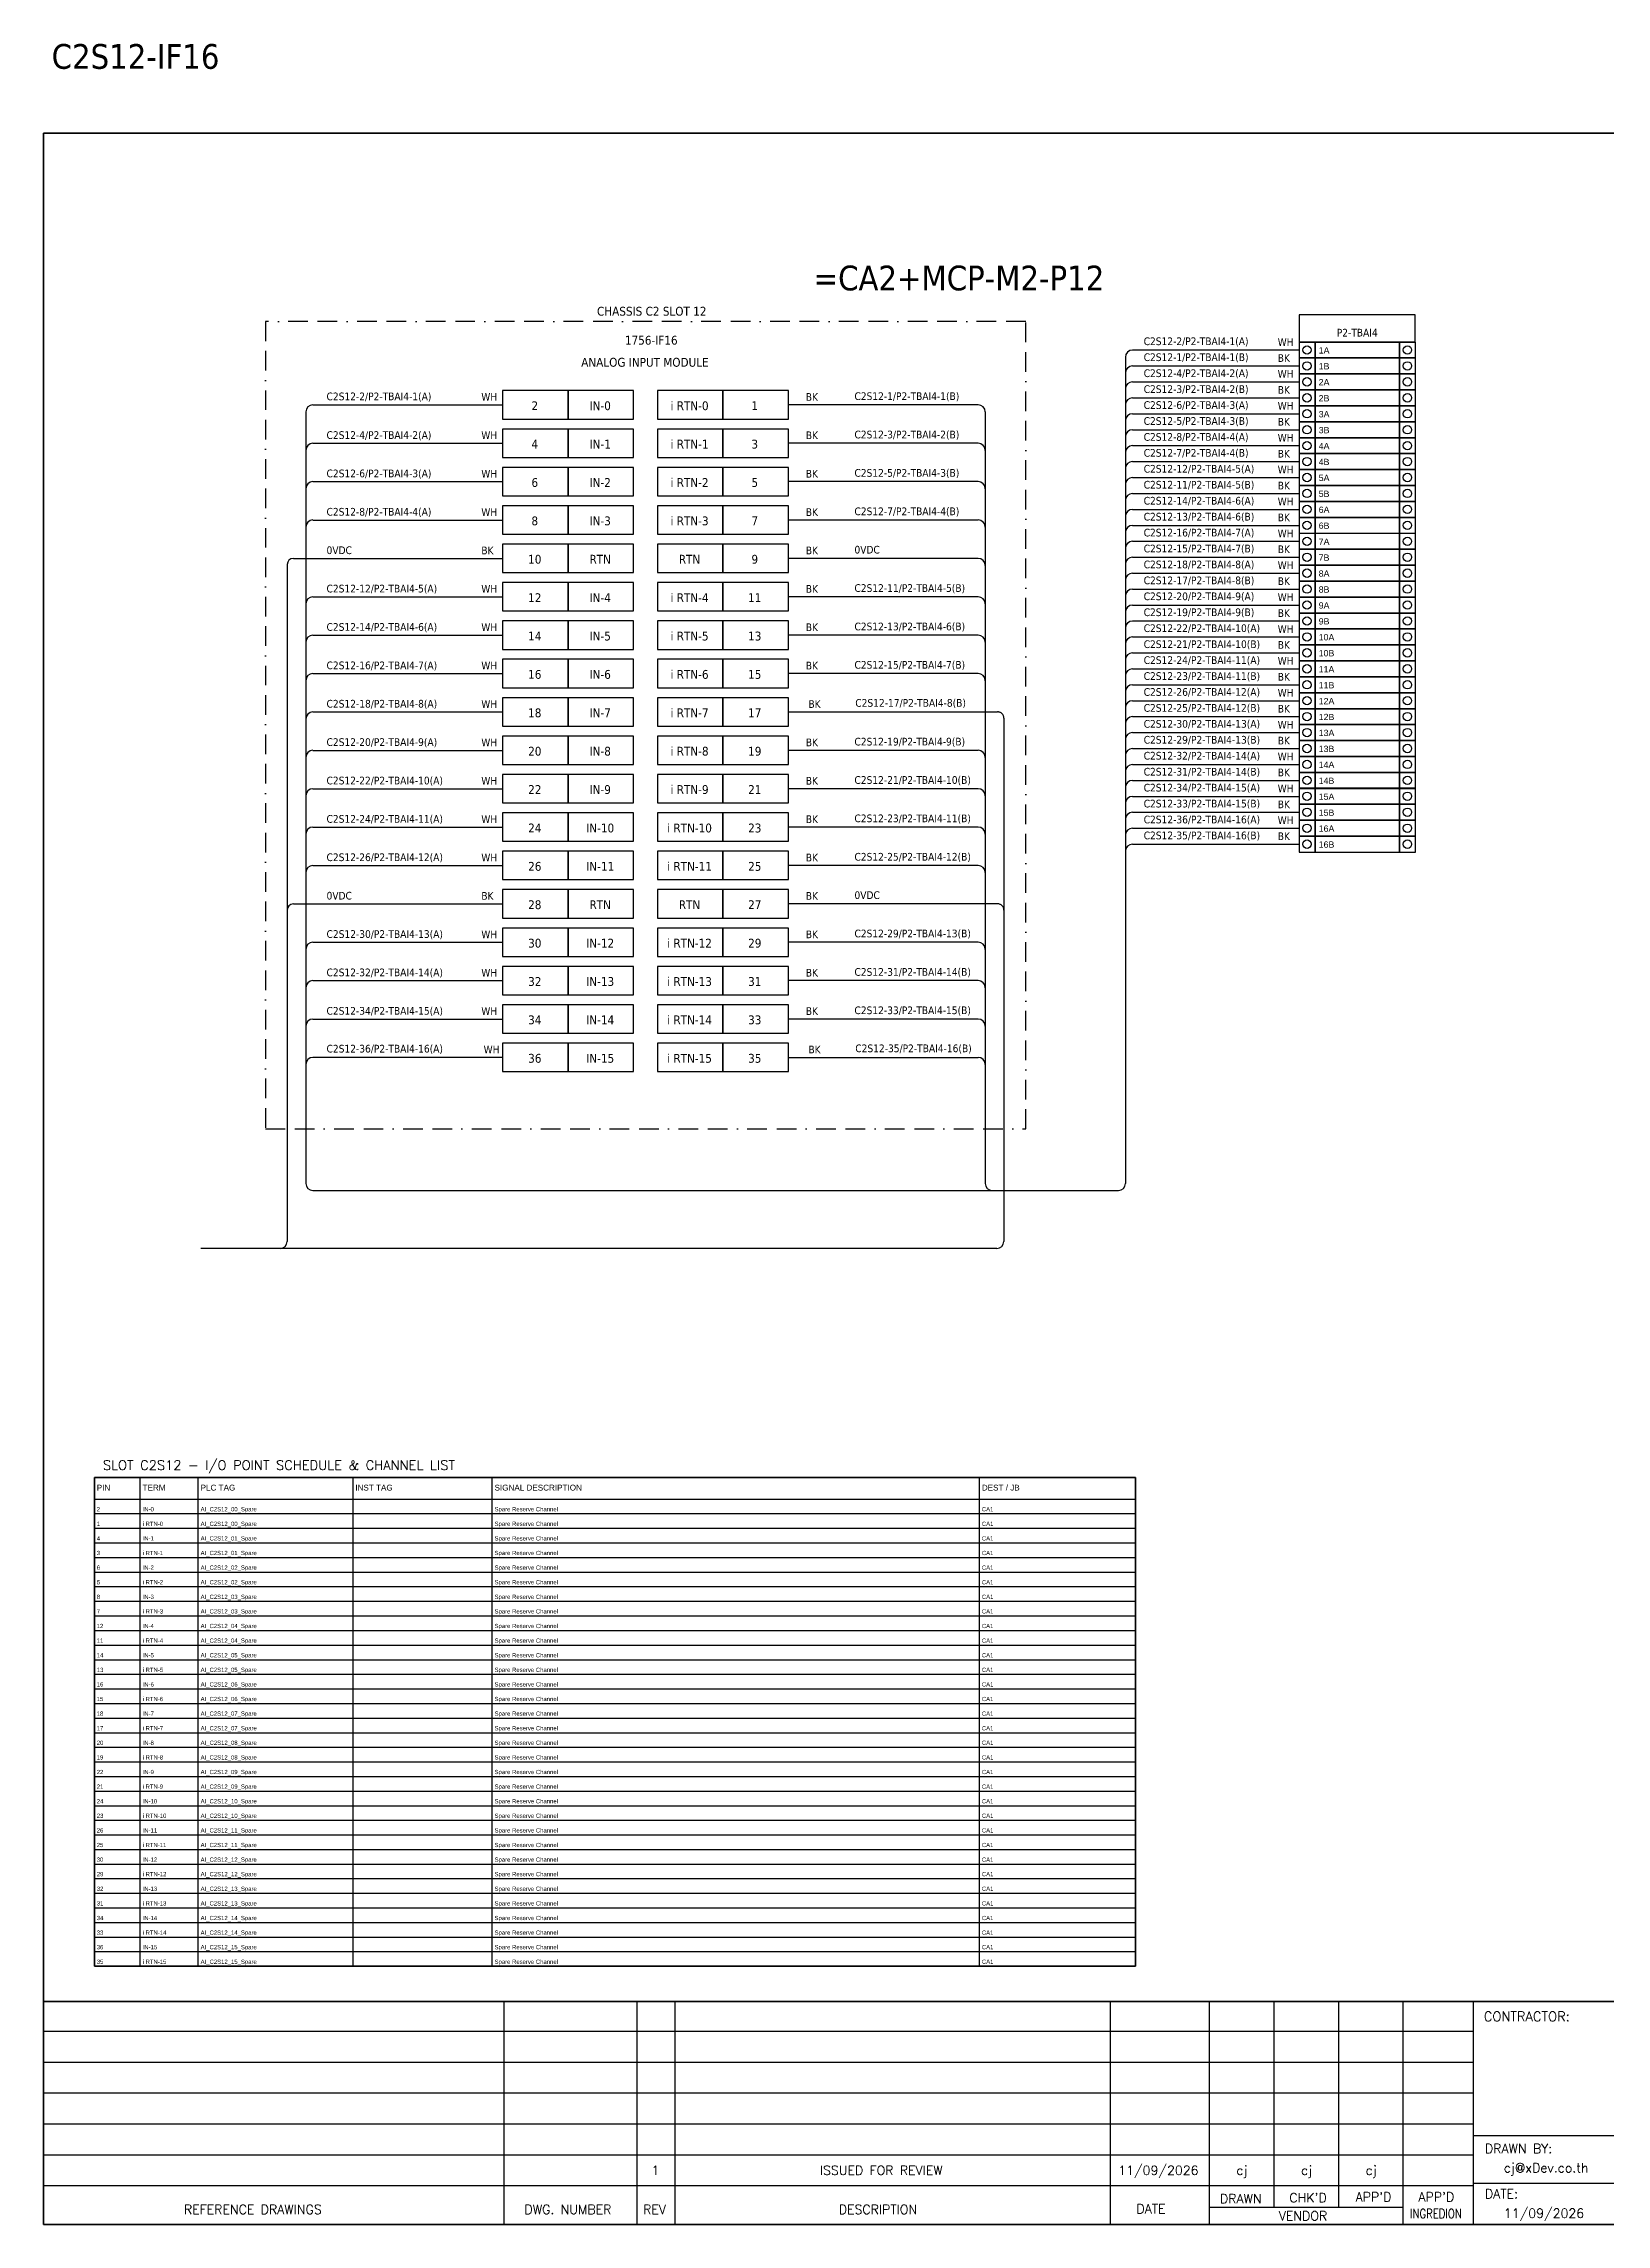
# Model space of a CAD drawing. Header units: millimetres. Extents: x 0 to 54213, y -3004 to 2820.
# Drawn here: x 50320 to 52340, y -3004 to -184 of the extents above; entities that cross this region are included whole.
import ezdxf
from ezdxf.enums import TextEntityAlignment as Align

# ---------------------------------------------------------------- set-up
doc = ezdxf.new("R2010")
doc.units = ezdxf.units.MM
doc.linetypes.add('BORDERX2', pattern=[88.9, 25.4, -12.7, 25.4, -12.7, 0, -12.7])
for name, color, linetype in [('GT_1', 9, 'Continuous'), ('HELPPOINT', 7, 'Continuous'), ('MEMBER', 7, 'Continuous'), ('x01001-FrameArea', 2, 'BORDERX2')]:
    doc.layers.add(name, color=color, linetype=linetype)
doc.layers.add('IE-EQUIP', color=253, linetype='Continuous', lineweight=25)
doc.layers.add('IE-WIRE', color=7, linetype='Continuous', lineweight=25)
doc.styles.add('ROMANS', font='romans.shx', dxfattribs={"width": 0.85, "height": 25})
doc.styles.get("Standard").update_dxf_attribs({"font": 'arial.ttf'})
doc.styles.add('Tahoma', font='')
doc.styles.get('Tahoma').set_extended_font_data('Tahoma')

# ---------------------------------------------------------------- blocks, each defined once
blk = doc.blocks.new('xTermSingleLayer11')
at = {"color": 7, "ltscale": 25.4}
for points in [[(0, -537), (537, -537), (537, 0), (0, 0)], [(537, -537), (3378, -537), (3378, 0), (537, 0)], [(3378, -537), (3915, -537), (3915, 0), (3378, 0)]]:
    blk.add_lwpolyline(points, close=True, dxfattribs=at)
for centre in [(268, -268), (3647, -268)]:
    blk.add_circle(centre, 141, dxfattribs=at)
blk.add_attdef('TERMINAL_B', (661, -387), '', height=212)

msp = doc.modelspace()

# ---------------------------------------------------------------- linework, layer by layer
at = {"ltscale": 25.4}
for p, q in [((51727.3, -601.1), (51942.7, -601.1)), ((51727.3, -642.4), (51942.7, -642.4)), ((51527.8, -651.5), (51282.5, -651.5)), ((51527.8, -701.1), (51282.5, -701.1)), ((51727.3, -683.6), (51942.7, -683.6)), ((51727.3, -724.8), (51942.7, -724.8)), ((51527.8, -750.7), (51282.5, -750.7)), ((51727.3, -766), (51942.7, -766)), ((51527.8, -800.4), (51282.5, -800.4)), ((51727.3, -807.3), (51942.7, -807.3)), ((50642.5, -850), (50913, -850)), ((51527.8, -850), (51282.5, -850)), ((51727.3, -848.5), (51942.7, -848.5)), ((51527.8, -899.6), (51282.5, -899.6)), ((51727.3, -889.7), (51942.7, -889.7)), ((51527.8, -949.3), (51282.5, -949.3)), ((51727.3, -930.9), (51942.7, -930.9)), ((51727.3, -972.1), (51942.7, -972.1)), ((51527.8, -998.9), (51282.5, -998.9)), ((51727.3, -1013.4), (51942.7, -1013.4)), ((51282.5, -1048.5), (51553, -1048.5)), ((51727.3, -1054.6), (51942.7, -1054.6)), ((51527.8, -1098.2), (51282.5, -1098.2)), ((51727.3, -1095.8), (51942.7, -1095.8)), ((51527.8, -1147.8), (51282.5, -1147.8)), ((51727.3, -1137), (51942.7, -1137)), ((51727.3, -1178.3), (51942.7, -1178.3)), ((51527.8, -1197.4), (51282.5, -1197.4)), ((51727.3, -1219.5), (51942.7, -1219.5)), ((51527.8, -1247.1), (51282.5, -1247.1)), ((50642.5, -1296.7), (50913, -1296.7)), ((51553, -1296.7), (51282.5, -1296.7)), ((51527.8, -1346.3), (51282.5, -1346.3)), ((51527.8, -1396), (51282.5, -1396)), ((51527.8, -1445.6), (51282.5, -1445.6)), ((51282.5, -1495.2), (51527.8, -1495.2))]:
    msp.add_line(p, q, dxfattribs=at)
at = {"color": 7}
for p, q in [((50444.6, -2670.4), (50444.6, -2038.3)), ((50519.6, -2670.4), (50519.6, -2038.3)), ((50719.6, -2670.4), (50719.6, -2038.3)), ((50899.6, -2670.4), (50899.6, -2038.3)), ((51529.6, -2670.4), (51529.6, -2038.3)), ((50385.3, -2066.3), (51731.1, -2066.3))]:
    msp.add_line(p, q, dxfattribs=at)
at = {"color": 8}
for p, q in [((50385.3, -2085.2), (51731.1, -2085.2)), ((50385.3, -2104.1), (51731.1, -2104.1)), ((50385.3, -2122.9), (51731.1, -2122.9)), ((50385.3, -2141.8), (51731.1, -2141.8)), ((50385.3, -2160.7), (51731.1, -2160.7)), ((50385.3, -2179.6), (51731.1, -2179.6)), ((50385.3, -2198.5), (51731.1, -2198.5)), ((50385.3, -2217.3), (51731.1, -2217.3)), ((50385.3, -2236.2), (51731.1, -2236.2)), ((50385.3, -2255.1), (51731.1, -2255.1)), ((50385.3, -2274), (51731.1, -2274)), ((50385.3, -2292.9), (51731.1, -2292.9)), ((50385.3, -2311.7), (51731.1, -2311.7)), ((50385.3, -2330.6), (51731.1, -2330.6)), ((50385.3, -2349.5), (51731.1, -2349.5)), ((50385.3, -2368.4), (51731.1, -2368.4)), ((50385.3, -2387.2), (51731.1, -2387.2)), ((50385.3, -2406.1), (51731.1, -2406.1)), ((50385.3, -2425), (51731.1, -2425)), ((50385.3, -2443.9), (51731.1, -2443.9)), ((50385.3, -2462.8), (51731.1, -2462.8)), ((50385.3, -2481.6), (51731.1, -2481.6)), ((50385.3, -2500.5), (51731.1, -2500.5)), ((50385.3, -2519.4), (51731.1, -2519.4)), ((50385.3, -2538.3), (51731.1, -2538.3)), ((50385.3, -2557.1), (51731.1, -2557.1)), ((50385.3, -2576), (51731.1, -2576)), ((50385.3, -2594.9), (51731.1, -2594.9)), ((50385.3, -2613.8), (51731.1, -2613.8)), ((50385.3, -2632.7), (51731.1, -2632.7)), ((50385.3, -2651.5), (51731.1, -2651.5))]:
    msp.add_line(p, q, dxfattribs=at)
at = {"color": 4, "ltscale": 25.4}
msp.add_lwpolyline([(51942.7, -570.2), (52093, -570.2), (52093, -535), (51942.7, -535)], close=True, dxfattribs=at)
msp.add_lwpolyline([(50385.3, -2038.3), (51731.1, -2038.3), (51731.1, -2670.4), (50385.3, -2670.4)], close=True)
at = {"color": 7}
msp.add_lwpolyline([(50385.3, -2670.4), (51731.1, -2670.4), (51731.1, -2038.3), (50385.3, -2038.3), (50385.3, -2670.4)], dxfattribs=at)
at = {"ltscale": 25.4}
for centre, radius, start, end in [((51727.3, -610.3), 9.14, 90, 180), ((51727.3, -651.5), 9.14, 90, 180), ((51527.8, -660.6), 9.17, 0, 90), ((51527.8, -710.3), 9.17, 0, 90), ((51727.3, -692.7), 9.14, 90, 180), ((51727.3, -733.9), 9.14, 90, 180), ((51527.8, -759.9), 9.17, 0, 90), ((51727.3, -775.2), 9.14, 90, 180), ((51527.8, -809.5), 9.17, 0, 90), ((51727.3, -816.4), 9.14, 90, 180), ((51527.8, -859.2), 9.17, 0, 90), ((51727.3, -857.6), 9.14, 90, 180), ((51527.8, -908.8), 9.17, 0, 90), ((51727.3, -898.8), 9.14, 90, 180), ((51527.8, -958.4), 9.17, 0, 90), ((51727.3, -940.1), 9.14, 90, 180), ((51727.3, -981.3), 9.14, 90, 180), ((51527.8, -1008.1), 9.17, 0, 90), ((51727.3, -1022.5), 9.14, 90, 180), ((51727.3, -1063.7), 9.14, 90, 180), ((51527.8, -1107.3), 9.17, 0, 90), ((51727.3, -1105), 9.14, 90, 180), ((51527.8, -1157), 9.17, 0, 90), ((51727.3, -1146.2), 9.14, 90, 180), ((51727.3, -1187.4), 9.14, 90, 180), ((51527.8, -1206.6), 9.17, 0, 90), ((51727.3, -1228.6), 9.14, 90, 180), ((51527.8, -1256.2), 9.17, 0, 90), ((51527.8, -1355.5), 9.17, 0, 90), ((51527.8, -1405.1), 9.17, 0, 90), ((51527.8, -1454.8), 9.17, 0, 90), ((51527.8, -1504.4), 9.17, 0, 90)]:
    msp.add_arc(centre, radius, start, end, dxfattribs=at)
at = {"layer": 'GT_1', "color": 4}
for p, q in [((50915, -3004.2), (50915, -2716.1)), ((51086.9, -3004.2), (51086.9, -2716.1)), ((51136.1, -3004.2), (51136.1, -2716.1)), ((51698.7, -3004.2), (51698.7, -2716.1)), ((51827, -3004.2), (51827, -2716.1)), ((51910.6, -2982.4), (51910.6, -2716.1)), ((51994.1, -2982.4), (51994.1, -2716)), ((52077.4, -3004.2), (52077.4, -2716.1)), ((52168.4, -3004.2), (52168.4, -2716.1)), ((52168.4, -2754.9), (50319.6, -2754.9)), ((52168.4, -2794.7), (50319.6, -2794.7)), ((52168.4, -2834.6), (50319.6, -2834.6)), ((52168.4, -2874.6), (50319.6, -2874.6)), ((52955.4, -2889.9), (52168.4, -2889.9)), ((52168.4, -2914.5), (50319.6, -2914.5)), ((52168.3, -2954.4), (50319.6, -2954.4)), ((52955.4, -2951.3), (52168.4, -2951.3)), ((52077.4, -2982.4), (51827, -2982.4))]:
    msp.add_line(p, q, dxfattribs=at)
at = {"layer": 'HELPPOINT', "color": 4, "lineweight": 35}
for p, q in [((50319.6, -3004.2), (50319.6, -300)), ((50319.6, -300), (54212.9, -300)), ((50319.6, -3004.2), (50319.6, -300)), ((50319.6, -300), (54212.9, -300)), ((54212.9, -3004.2), (50319.6, -3004.2)), ((54212.9, -3004.2), (50319.6, -3004.2))]:
    msp.add_line(p, q, dxfattribs=at)
at = {"layer": 'IE-EQUIP', "linetype": 'Continuous', "ltscale": 25.4}
for points in [[(50913, -669.8), (50997.7, -669.8), (50997.7, -633.1), (50913, -633.1)], [(50997.7, -669.8), (51082.3, -669.8), (51082.3, -633.1), (50997.7, -633.1)], [(51113.2, -669.8), (51197.8, -669.8), (51197.8, -633.1), (51113.2, -633.1)], [(51197.8, -669.8), (51282.5, -669.8), (51282.5, -633.1), (51197.8, -633.1)], [(50913, -719.4), (50997.7, -719.4), (50997.7, -682.7), (50913, -682.7)], [(50997.7, -719.4), (51082.3, -719.4), (51082.3, -682.7), (50997.7, -682.7)], [(51113.2, -719.4), (51197.8, -719.4), (51197.8, -682.7), (51113.2, -682.7)], [(51197.8, -719.4), (51282.5, -719.4), (51282.5, -682.7), (51197.8, -682.7)], [(50913, -769.1), (50997.7, -769.1), (50997.7, -732.4), (50913, -732.4)], [(50997.7, -769.1), (51082.3, -769.1), (51082.3, -732.4), (50997.7, -732.4)], [(51113.2, -769.1), (51197.8, -769.1), (51197.8, -732.4), (51113.2, -732.4)], [(51197.8, -769.1), (51282.5, -769.1), (51282.5, -732.4), (51197.8, -732.4)], [(50913, -818.7), (50997.7, -818.7), (50997.7, -782), (50913, -782)], [(50997.7, -818.7), (51082.3, -818.7), (51082.3, -782), (50997.7, -782)], [(51113.2, -818.7), (51197.8, -818.7), (51197.8, -782), (51113.2, -782)], [(51197.8, -818.7), (51282.5, -818.7), (51282.5, -782), (51197.8, -782)], [(50913, -868.3), (50997.7, -868.3), (50997.7, -831.6), (50913, -831.6)], [(50997.7, -868.3), (51082.3, -868.3), (51082.3, -831.6), (50997.7, -831.6)], [(51113.2, -868.3), (51197.8, -868.3), (51197.8, -831.6), (51113.2, -831.6)], [(51197.8, -868.3), (51282.5, -868.3), (51282.5, -831.6), (51197.8, -831.6)], [(50913, -918), (50997.7, -918), (50997.7, -881.3), (50913, -881.3)], [(50997.7, -918), (51082.3, -918), (51082.3, -881.3), (50997.7, -881.3)], [(51113.2, -918), (51197.8, -918), (51197.8, -881.3), (51113.2, -881.3)], [(51197.8, -918), (51282.5, -918), (51282.5, -881.3), (51197.8, -881.3)], [(50913, -967.6), (50997.7, -967.6), (50997.7, -930.9), (50913, -930.9)], [(50997.7, -967.6), (51082.3, -967.6), (51082.3, -930.9), (50997.7, -930.9)], [(51113.2, -967.6), (51197.8, -967.6), (51197.8, -930.9), (51113.2, -930.9)], [(51197.8, -967.6), (51282.5, -967.6), (51282.5, -930.9), (51197.8, -930.9)], [(50913, -1017.2), (50997.7, -1017.2), (50997.7, -980.5), (50913, -980.5)], [(50997.7, -1017.2), (51082.3, -1017.2), (51082.3, -980.5), (50997.7, -980.5)], [(51113.2, -1017.2), (51197.8, -1017.2), (51197.8, -980.5), (51113.2, -980.5)], [(51197.8, -1017.2), (51282.5, -1017.2), (51282.5, -980.5), (51197.8, -980.5)], [(50913, -1066.9), (50997.7, -1066.9), (50997.7, -1030.2), (50913, -1030.2)], [(50997.7, -1066.9), (51082.3, -1066.9), (51082.3, -1030.2), (50997.7, -1030.2)], [(51113.2, -1066.9), (51197.8, -1066.9), (51197.8, -1030.2), (51113.2, -1030.2)], [(51197.8, -1066.9), (51282.5, -1066.9), (51282.5, -1030.2), (51197.8, -1030.2)], [(50913, -1116.5), (50997.7, -1116.5), (50997.7, -1079.8), (50913, -1079.8)], [(50997.7, -1116.5), (51082.3, -1116.5), (51082.3, -1079.8), (50997.7, -1079.8)], [(51113.2, -1116.5), (51197.8, -1116.5), (51197.8, -1079.8), (51113.2, -1079.8)], [(51197.8, -1116.5), (51282.5, -1116.5), (51282.5, -1079.8), (51197.8, -1079.8)], [(50913, -1166.1), (50997.7, -1166.1), (50997.7, -1129.4), (50913, -1129.4)], [(50997.7, -1166.1), (51082.3, -1166.1), (51082.3, -1129.4), (50997.7, -1129.4)], [(51113.2, -1166.1), (51197.8, -1166.1), (51197.8, -1129.4), (51113.2, -1129.4)], [(51197.8, -1166.1), (51282.5, -1166.1), (51282.5, -1129.4), (51197.8, -1129.4)], [(50913, -1215.8), (50997.7, -1215.8), (50997.7, -1179.1), (50913, -1179.1)], [(50997.7, -1215.8), (51082.3, -1215.8), (51082.3, -1179.1), (50997.7, -1179.1)], [(51113.2, -1215.8), (51197.8, -1215.8), (51197.8, -1179.1), (51113.2, -1179.1)], [(51197.8, -1215.8), (51282.5, -1215.8), (51282.5, -1179.1), (51197.8, -1179.1)], [(50913, -1265.4), (50997.7, -1265.4), (50997.7, -1228.7), (50913, -1228.7)], [(50997.7, -1265.4), (51082.3, -1265.4), (51082.3, -1228.7), (50997.7, -1228.7)], [(51113.2, -1265.4), (51197.8, -1265.4), (51197.8, -1228.7), (51113.2, -1228.7)], [(51197.8, -1265.4), (51282.5, -1265.4), (51282.5, -1228.7), (51197.8, -1228.7)], [(50913, -1315), (50997.7, -1315), (50997.7, -1278.3), (50913, -1278.3)], [(50997.7, -1315), (51082.3, -1315), (51082.3, -1278.3), (50997.7, -1278.3)], [(51113.2, -1315), (51197.8, -1315), (51197.8, -1278.3), (51113.2, -1278.3)], [(51197.8, -1315), (51282.5, -1315), (51282.5, -1278.3), (51197.8, -1278.3)], [(50913, -1364.7), (50997.7, -1364.7), (50997.7, -1328), (50913, -1328)], [(50997.7, -1364.7), (51082.3, -1364.7), (51082.3, -1328), (50997.7, -1328)], [(51113.2, -1364.7), (51197.8, -1364.7), (51197.8, -1328), (51113.2, -1328)], [(51197.8, -1364.7), (51282.5, -1364.7), (51282.5, -1328), (51197.8, -1328)], [(50913, -1414.3), (50997.7, -1414.3), (50997.7, -1377.6), (50913, -1377.6)], [(50997.7, -1414.3), (51082.3, -1414.3), (51082.3, -1377.6), (50997.7, -1377.6)], [(51113.2, -1414.3), (51197.8, -1414.3), (51197.8, -1377.6), (51113.2, -1377.6)], [(51197.8, -1414.3), (51282.5, -1414.3), (51282.5, -1377.6), (51197.8, -1377.6)], [(50913, -1463.9), (50997.7, -1463.9), (50997.7, -1427.2), (50913, -1427.2)], [(50997.7, -1463.9), (51082.3, -1463.9), (51082.3, -1427.2), (50997.7, -1427.2)], [(51113.2, -1463.9), (51197.8, -1463.9), (51197.8, -1427.2), (51113.2, -1427.2)], [(51197.8, -1463.9), (51282.5, -1463.9), (51282.5, -1427.2), (51197.8, -1427.2)], [(50913, -1513.6), (50997.7, -1513.6), (50997.7, -1476.9), (50913, -1476.9)], [(50997.7, -1513.6), (51082.3, -1513.6), (51082.3, -1476.9), (50997.7, -1476.9)], [(51113.2, -1513.6), (51197.8, -1513.6), (51197.8, -1476.9), (51113.2, -1476.9)], [(51197.8, -1513.6), (51282.5, -1513.6), (51282.5, -1476.9), (51197.8, -1476.9)]]:
    msp.add_lwpolyline(points, close=True, dxfattribs=at)
at = {"layer": 'IE-WIRE', "color": 4, "ltscale": 25.4}
for p, q in [((51718.2, -589.7), (51718.2, -1658.1)), ((51727.3, -580.5), (51942.7, -580.5)), ((51727.3, -621.7), (51942.7, -621.7)), ((50658.6, -660.6), (50658.6, -1658.1)), ((50667.8, -651.5), (50913, -651.5)), ((51536.9, -660.6), (51536.9, -1658.1)), ((51727.3, -663), (51942.7, -663)), ((50667.8, -701.1), (50913, -701.1)), ((51727.3, -704.2), (51942.7, -704.2)), ((50667.8, -750.7), (50913, -750.7)), ((51727.3, -745.4), (51942.7, -745.4)), ((51727.3, -786.6), (51942.7, -786.6)), ((50667.8, -800.4), (50913, -800.4)), ((51727.3, -827.9), (51942.7, -827.9)), ((51727.3, -869.1), (51942.7, -869.1)), ((50667.8, -899.6), (50913, -899.6)), ((51727.3, -910.3), (51942.7, -910.3)), ((50667.8, -949.3), (50913, -949.3)), ((51727.3, -951.5), (51942.7, -951.5)), ((50667.8, -998.9), (50913, -998.9)), ((51727.3, -992.8), (51942.7, -992.8)), ((51727.3, -1034), (51942.7, -1034)), ((50667.8, -1048.5), (50913, -1048.5)), ((50667.8, -1098.2), (50913, -1098.2)), ((51727.3, -1075.2), (51942.7, -1075.2)), ((51727.3, -1116.4), (51942.7, -1116.4)), ((50667.8, -1147.8), (50913, -1147.8)), ((51727.3, -1157.7), (51942.7, -1157.7)), ((50667.8, -1197.4), (50913, -1197.4)), ((51727.3, -1198.9), (51942.7, -1198.9)), ((50667.8, -1247.1), (50913, -1247.1)), ((50667.8, -1346.3), (50913, -1346.3)), ((50667.8, -1396), (50913, -1396)), ((50667.8, -1445.6), (50913, -1445.6)), ((50913, -1495.2), (50667.8, -1495.2))]:
    msp.add_line(p, q, dxfattribs=at)
at = {"layer": 'IE-WIRE', "color": 7, "ltscale": 25.4}
for p, q in [((50634.5, -858), (50634.5, -1733.3)), ((51561, -1056.5), (51561, -1733.3)), ((51552.1, -1742.2), (50523, -1742.2))]:
    msp.add_line(p, q, dxfattribs=at)
at = {"layer": 'IE-WIRE', "color": 4}
msp.add_line((50667.7, -1667.2), (51709.1, -1667.2), dxfattribs=at)
at = {"layer": 'IE-WIRE', "color": 4, "ltscale": 25.4}
for centre, radius in [((51727.3, -589.7), 9.14), ((51727.3, -630.9), 9.14), ((50667.8, -660.6), 9.17), ((51727.3, -672.1), 9.14), ((50667.8, -710.3), 9.17), ((51727.3, -713.3), 9.14), ((50667.8, -759.9), 9.17), ((51727.3, -754.6), 9.14), ((51727.3, -795.8), 9.14), ((50667.8, -809.5), 9.17), ((51727.3, -837), 9.14), ((51727.3, -878.2), 9.14), ((50667.8, -908.8), 9.17), ((51727.3, -919.5), 9.14), ((50667.8, -958.4), 9.17), ((51727.3, -960.7), 9.14), ((50667.8, -1008.1), 9.17), ((51727.3, -1001.9), 9.14), ((51727.3, -1043.1), 9.14), ((50667.8, -1057.7), 9.17), ((50667.8, -1107.3), 9.17), ((51727.3, -1084.3), 9.14), ((51727.3, -1125.6), 9.14), ((50667.8, -1157), 9.17), ((51727.3, -1166.8), 9.14), ((50667.8, -1206.6), 9.17), ((51727.3, -1208), 9.14), ((50667.8, -1256.2), 9.17), ((50667.8, -1355.5), 9.17), ((50667.8, -1405.1), 9.17), ((50667.8, -1454.8), 9.17), ((50667.8, -1504.4), 9.17)]:
    msp.add_arc(centre, radius, 90, 180, dxfattribs=at)
at = {"layer": 'IE-WIRE', "ltscale": 25.4}
for centre in [(50642.5, -858), (50642.5, -1304.7)]:
    msp.add_arc(centre, 8, 90, 180, dxfattribs=at)
at = {"layer": 'IE-WIRE', "color": 4}
for centre, start, end in [((50667.7, -1658.1), 180, 270), ((51546.1, -1658.1), 180, 270), ((51709.1, -1658.1), 270, 0)]:
    msp.add_arc(centre, 9.14, start, end, dxfattribs=at)
at = {"layer": 'IE-WIRE', "color": 7, "ltscale": 25.4}
for centre in [(50625.5, -1733.3), (51552.1, -1733.3), (51552.1, -1733.3)]:
    msp.add_arc(centre, 8.96, 270, 0, dxfattribs=at)
at = {"layer": 'MEMBER', "color": 4, "lineweight": 35}
msp.add_line((50319.6, -2716.1), (54212.9, -2716.1), dxfattribs=at)
msp.add_line((50319.6, -2716.1), (54212.9, -2716.1), dxfattribs=at)
at = {"layer": 'x01001-FrameArea'}
msp.add_lwpolyline([(50606.3, -1587.6), (51589.3, -1587.6), (51589.3, -543.7), (50606.3, -543.7)], close=True, dxfattribs=at)
at = {"layer": 'x01001-FrameArea', "ltscale": 25.4}
for centre in [(51553, -1056.5), (51553, -1304.7)]:
    msp.add_arc(centre, 8, 0, 90, dxfattribs=at)

# ---------------------------------------------------------------- block references
at = {"xscale": 0.0384, "yscale": 0.0384, "zscale": 0.0384}
for p, values in [((51942.7, -570.2), {'TERMINAL_B': '1A'}), ((51942.7, -590.8), {'TERMINAL_B': '1B'}), ((51942.7, -611.4), {'TERMINAL_B': '2A'}), ((51942.7, -632.1), {'TERMINAL_B': '2B'}), ((51942.7, -652.7), {'TERMINAL_B': '3A'}), ((51942.7, -673.3), {'TERMINAL_B': '3B'}), ((51942.7, -693.9), {'TERMINAL_B': '4A'}), ((51942.7, -714.5), {'TERMINAL_B': '4B'}), ((51942.7, -735.1), {'TERMINAL_B': '5A'}), ((51942.7, -755.7), {'TERMINAL_B': '5B'}), ((51942.7, -776.3), {'TERMINAL_B': '6A'}), ((51942.7, -796.9), {'TERMINAL_B': '6B'}), ((51942.7, -817.6), {'TERMINAL_B': '7A'}), ((51942.7, -838.2), {'TERMINAL_B': '7B'}), ((51942.7, -858.8), {'TERMINAL_B': '8A'}), ((51942.7, -879.4), {'TERMINAL_B': '8B'}), ((51942.7, -900), {'TERMINAL_B': '9A'}), ((51942.7, -920.6), {'TERMINAL_B': '9B'}), ((51942.7, -941.2), {'TERMINAL_B': '10A'}), ((51942.7, -961.8), {'TERMINAL_B': '10B'}), ((51942.7, -982.5), {'TERMINAL_B': '11A'}), ((51942.7, -1003.1), {'TERMINAL_B': '11B'}), ((51942.7, -1023.7), {'TERMINAL_B': '12A'}), ((51942.7, -1044.3), {'TERMINAL_B': '12B'}), ((51942.7, -1064.9), {'TERMINAL_B': '13A'}), ((51942.7, -1085.5), {'TERMINAL_B': '13B'}), ((51942.7, -1106.1), {'TERMINAL_B': '14A'}), ((51942.7, -1126.7), {'TERMINAL_B': '14B'}), ((51942.7, -1147.3), {'TERMINAL_B': '15A'}), ((51942.7, -1168), {'TERMINAL_B': '15B'}), ((51942.7, -1188.6), {'TERMINAL_B': '16A'}), ((51942.7, -1209.2), {'TERMINAL_B': '16B'})]:
    msp.add_blockref('xTermSingleLayer11', p, dxfattribs=at).add_auto_attribs(values)

# ---------------------------------------------------------------- texts
at = {"color": 2, "style": 'Tahoma'}
msp.add_text('C2S12-IF16', height=32, dxfattribs=at).set_placement((50330, -216.9))
for s, height, p in [('=CA2+MCP-M2-P12', 32, (51503, -487.4)), ('CHASSIS C2 SLOT 12', 11.441, (51105.8, -530.4)), ('1756-IF16', 11.44, (51105.2, -567.9)), ('ANALOG INPUT MODULE', 11.441, (51097, -596.4)), ('2', 11.4, (50954.6, -652.6)), ('IN-0', 11.44, (51039.2, -652.6)), ('i RTN-0', 11.44, (51154.7, -652.6)), ('1', 11.4, (51239, -652.6)), ('4', 11.4, (50954.6, -702.2)), ('IN-1', 11.44, (51039.2, -702.2)), ('i RTN-1', 11.44, (51154.7, -702.2)), ('3', 11.4, (51239, -702.2)), ('6', 11.4, (50954.6, -751.9)), ('IN-2', 11.44, (51039.2, -751.9)), ('i RTN-2', 11.44, (51154.7, -751.9)), ('5', 11.4, (51239, -751.9)), ('8', 11.4, (50954.6, -801.5)), ('IN-3', 11.44, (51039.2, -801.5)), ('i RTN-3', 11.44, (51154.7, -801.5)), ('7', 11.4, (51239, -801.5)), ('10', 11.44, (50954.6, -851.1)), ('RTN', 11.44, (51039.2, -851.1)), ('RTN', 11.44, (51154.7, -851.1)), ('9', 11.4, (51239, -851.1)), ('12', 11.44, (50954.6, -900.8)), ('IN-4', 11.44, (51039.2, -900.8)), ('i RTN-4', 11.44, (51154.7, -900.8)), ('11', 11.44, (51239, -900.8)), ('14', 11.44, (50954.6, -950.4)), ('IN-5', 11.44, (51039.2, -950.4)), ('i RTN-5', 11.44, (51154.7, -950.4)), ('13', 11.44, (51239, -950.4)), ('16', 11.44, (50954.6, -1000)), ('IN-6', 11.44, (51039.2, -1000)), ('i RTN-6', 11.44, (51154.7, -1000)), ('15', 11.44, (51239, -1000)), ('18', 11.44, (50954.6, -1049.7)), ('IN-7', 11.44, (51039.2, -1049.7)), ('i RTN-7', 11.44, (51154.7, -1049.7)), ('17', 11.44, (51239, -1049.7)), ('20', 11.44, (50954.6, -1099.3)), ('IN-8', 11.44, (51039.2, -1099.3)), ('i RTN-8', 11.44, (51154.7, -1099.3)), ('19', 11.44, (51239, -1099.3)), ('22', 11.44, (50954.6, -1148.9)), ('IN-9', 11.44, (51039.2, -1148.9)), ('i RTN-9', 11.44, (51154.7, -1148.9)), ('21', 11.44, (51239, -1148.9)), ('24', 11.44, (50954.6, -1198.6)), ('IN-10', 11.44, (51039.2, -1198.6)), ('i RTN-10', 11.44, (51154.7, -1198.6)), ('23', 11.44, (51239, -1198.6)), ('26', 11.44, (50954.6, -1248.2)), ('IN-11', 11.44, (51039.2, -1248.2)), ('i RTN-11', 11.44, (51154.7, -1248.2)), ('25', 11.44, (51239, -1248.2)), ('28', 11.44, (50954.6, -1297.8)), ('RTN', 11.44, (51039.2, -1297.8)), ('RTN', 11.44, (51154.7, -1297.8)), ('27', 11.44, (51239, -1297.8)), ('30', 11.44, (50954.6, -1347.5)), ('IN-12', 11.44, (51039.2, -1347.5)), ('i RTN-12', 11.44, (51154.7, -1347.5)), ('29', 11.44, (51239, -1347.5)), ('32', 11.44, (50954.6, -1397.1)), ('IN-13', 11.44, (51039.2, -1397.1)), ('i RTN-13', 11.44, (51154.7, -1397.1)), ('31', 11.44, (51239, -1397.1)), ('34', 11.44, (50954.6, -1446.7)), ('IN-14', 11.44, (51039.2, -1446.7)), ('i RTN-14', 11.44, (51154.7, -1446.7)), ('33', 11.44, (51239, -1446.7)), ('36', 11.44, (50954.6, -1496.4)), ('IN-15', 11.44, (51039.2, -1496.4)), ('i RTN-15', 11.44, (51154.7, -1496.4)), ('35', 11.44, (51239, -1496.4))]:
    msp.add_text(s, height=height, dxfattribs=at).set_placement(p, align=Align.MIDDLE_CENTER)
at = {"color": 4, "style": 'Tahoma'}
for s, height, p in [('C2S12-2/P2-TBAI4-1(A)', 9.949, (51741.8, -574.2)), ('WH', 9.95, (51915.1, -575.3)), ('C2S12-4/P2-TBAI4-2(A)', 9.949, (51741.8, -615.5)), ('WH', 9.95, (51915.1, -616.5)), ('C2S12-2/P2-TBAI4-1(A)', 9.949, (50685.4, -645.5)), ('WH', 9.95, (50885.5, -646.2)), ('C2S12-6/P2-TBAI4-3(A)', 9.949, (51741.8, -656.7)), ('WH', 9.95, (51915.1, -657.7)), ('C2S12-4/P2-TBAI4-2(A)', 9.949, (50685.4, -695.5)), ('WH', 9.95, (50885.5, -695.8)), ('C2S12-8/P2-TBAI4-4(A)', 9.949, (51741.8, -697.9)), ('WH', 9.95, (51915.1, -698.9)), ('C2S12-12/P2-TBAI4-5(A)', 9.949, (51741.8, -739.1)), ('WH', 9.95, (51915.1, -740.2)), ('C2S12-6/P2-TBAI4-3(A)', 9.949, (50685.4, -745.1)), ('WH', 9.95, (50885.5, -745.5)), ('C2S12-8/P2-TBAI4-4(A)', 9.949, (50685.4, -794.7)), ('WH', 9.95, (50885.5, -795.1)), ('C2S12-14/P2-TBAI4-6(A)', 9.949, (51741.8, -780.4)), ('WH', 9.95, (51915.1, -781.4)), ('C2S12-16/P2-TBAI4-7(A)', 9.949, (51741.8, -821.6)), ('WH', 9.95, (51915.1, -822.6)), ('C2S12-18/P2-TBAI4-8(A)', 9.949, (51741.8, -862.8)), ('WH', 9.95, (51915.1, -863.8)), ('C2S12-12/P2-TBAI4-5(A)', 9.949, (50685.4, -894)), ('WH', 9.95, (50885.5, -894.4)), ('C2S12-20/P2-TBAI4-9(A)', 9.949, (51741.8, -904)), ('WH', 9.95, (51915.1, -905.1)), ('C2S12-14/P2-TBAI4-6(A)', 9.949, (50685.4, -943.6)), ('WH', 9.95, (50885.5, -944)), ('C2S12-22/P2-TBAI4-10(A)', 9.949, (51741.8, -945.2)), ('WH', 9.95, (51915.1, -946.3)), ('C2S12-16/P2-TBAI4-7(A)', 9.949, (50685.4, -993.3)), ('WH', 9.95, (50885.5, -993.6)), ('C2S12-24/P2-TBAI4-11(A)', 9.949, (51741.8, -986.5)), ('WH', 9.95, (51915.1, -987.5)), ('C2S12-18/P2-TBAI4-8(A)', 9.949, (50685.4, -1042.9)), ('WH', 9.95, (50885.5, -1043.3)), ('C2S12-26/P2-TBAI4-12(A)', 9.949, (51741.8, -1027.7)), ('WH', 9.95, (51915.1, -1028.7)), ('C2S12-30/P2-TBAI4-13(A)', 9.949, (51741.8, -1068.9)), ('WH', 9.95, (51915.1, -1070)), ('C2S12-20/P2-TBAI4-9(A)', 9.949, (50685.4, -1092.5)), ('WH', 9.95, (50885.5, -1092.9)), ('C2S12-32/P2-TBAI4-14(A)', 9.949, (51741.8, -1110.1)), ('WH', 9.95, (51915.1, -1111.2)), ('C2S12-22/P2-TBAI4-10(A)', 9.949, (50685.4, -1142.2)), ('WH', 9.95, (50885.5, -1142.5)), ('C2S12-34/P2-TBAI4-15(A)', 9.949, (51741.8, -1151.4)), ('WH', 9.95, (51915.1, -1152.4)), ('C2S12-24/P2-TBAI4-11(A)', 9.949, (50685.4, -1191.8)), ('WH', 9.95, (50885.5, -1192.2)), ('C2S12-36/P2-TBAI4-16(A)', 9.949, (51741.8, -1192.6)), ('WH', 9.95, (51915.1, -1193.6)), ('C2S12-26/P2-TBAI4-12(A)', 9.949, (50685.4, -1241.4)), ('WH', 9.95, (50885.5, -1241.8)), ('C2S12-30/P2-TBAI4-13(A)', 9.949, (50685.4, -1340.7)), ('WH', 9.95, (50885.5, -1341.1)), ('C2S12-32/P2-TBAI4-14(A)', 9.949, (50685.4, -1390.3)), ('WH', 9.95, (50885.5, -1390.7)), ('C2S12-34/P2-TBAI4-15(A)', 9.949, (50685.4, -1440)), ('WH', 9.95, (50885.5, -1440.3)), ('C2S12-36/P2-TBAI4-16(A)', 9.949, (50685.4, -1488.9)), ('WH', 9.95, (50888.5, -1490))]:
    msp.add_text(s, height=height, dxfattribs=at).set_placement(p)
msp.add_text('P2-TBAI4', height=9.95, dxfattribs=at).set_placement((52017.9, -558.1), align=Align.MIDDLE_CENTER)
at = {"style": 'Tahoma'}
for s, height, p in [('C2S12-1/P2-TBAI4-1(B)', 9.949, (51741.8, -594.8)), ('BK', 9.95, (51915.1, -595.9)), ('BK', 9.95, (51305, -646.2)), ('C2S12-1/P2-TBAI4-1(B)', 9.949, (51367.9, -645.2)), ('C2S12-3/P2-TBAI4-2(B)', 9.949, (51741.8, -636.1)), ('BK', 9.95, (51915.1, -637.1)), ('C2S12-5/P2-TBAI4-3(B)', 9.949, (51741.8, -677.3)), ('BK', 9.95, (51915.1, -678.3)), ('BK', 9.95, (51305, -695.8)), ('C2S12-3/P2-TBAI4-2(B)', 9.949, (51367.9, -694.8)), ('C2S12-7/P2-TBAI4-4(B)', 9.949, (51741.8, -718.5)), ('BK', 9.95, (51915.1, -719.6)), ('BK', 9.95, (51305, -745.5)), ('C2S12-5/P2-TBAI4-3(B)', 9.949, (51367.9, -744.4)), ('C2S12-11/P2-TBAI4-5(B)', 9.949, (51741.8, -759.7)), ('BK', 9.95, (51915.1, -760.8)), ('BK', 9.95, (51305, -795.1)), ('C2S12-7/P2-TBAI4-4(B)', 9.949, (51367.9, -794.1)), ('C2S12-13/P2-TBAI4-6(B)', 9.949, (51741.8, -801)), ('BK', 9.95, (51915.1, -802)), ('0VDC', 9.95, (50685.4, -844.4)), ('BK', 9.95, (50885.5, -844.7)), ('BK', 9.95, (51305, -844.7)), ('0VDC', 9.95, (51367.9, -843.7)), ('C2S12-15/P2-TBAI4-7(B)', 9.949, (51741.8, -842.2)), ('BK', 9.95, (51915.1, -843.2)), ('C2S12-17/P2-TBAI4-8(B)', 9.949, (51741.8, -883.4)), ('BK', 9.95, (51305, -894.4)), ('C2S12-11/P2-TBAI4-5(B)', 9.949, (51367.9, -893.3)), ('BK', 9.95, (51915.1, -884.4)), ('C2S12-19/P2-TBAI4-9(B)', 9.949, (51741.8, -924.6)), ('BK', 9.95, (51915.1, -925.7)), ('BK', 9.95, (51305, -944)), ('C2S12-13/P2-TBAI4-6(B)', 9.949, (51367.9, -943)), ('C2S12-21/P2-TBAI4-10(B)', 9.949, (51741.8, -965.9)), ('BK', 9.95, (51915.1, -966.9)), ('BK', 9.95, (51305, -993.6)), ('C2S12-15/P2-TBAI4-7(B)', 9.949, (51367.9, -992.6)), ('C2S12-23/P2-TBAI4-11(B)', 9.949, (51741.8, -1007.1)), ('BK', 9.95, (51915.1, -1008.1)), ('BK', 9.95, (51308.4, -1043.3)), ('C2S12-17/P2-TBAI4-8(B)', 9.949, (51369, -1041.8)), ('C2S12-25/P2-TBAI4-12(B)', 9.949, (51741.8, -1048.3)), ('BK', 9.95, (51915.1, -1049.3)), ('BK', 9.95, (51305, -1092.9)), ('C2S12-19/P2-TBAI4-9(B)', 9.949, (51367.9, -1091.9)), ('C2S12-29/P2-TBAI4-13(B)', 9.949, (51741.8, -1089.5)), ('BK', 9.95, (51915.1, -1090.6)), ('C2S12-31/P2-TBAI4-14(B)', 9.949, (51741.8, -1130.8)), ('BK', 9.95, (51915.1, -1131.8)), ('BK', 9.95, (51305, -1142.5)), ('C2S12-21/P2-TBAI4-10(B)', 9.949, (51367.9, -1141.5)), ('BK', 9.95, (51305, -1192.2)), ('C2S12-23/P2-TBAI4-11(B)', 9.949, (51367.9, -1191.1)), ('C2S12-33/P2-TBAI4-15(B)', 9.949, (51741.8, -1172)), ('BK', 9.95, (51915.1, -1173)), ('C2S12-35/P2-TBAI4-16(B)', 9.949, (51741.8, -1213.2)), ('BK', 9.95, (51915.1, -1214.2)), ('BK', 9.95, (51305, -1241.8)), ('C2S12-25/P2-TBAI4-12(B)', 9.949, (51367.9, -1240.8)), ('0VDC', 9.95, (50685.4, -1291.1)), ('BK', 9.95, (50885.5, -1291.4)), ('BK', 9.95, (51305, -1291.4)), ('0VDC', 9.95, (51367.9, -1290.4)), ('BK', 9.95, (51305, -1341.1)), ('C2S12-29/P2-TBAI4-13(B)', 9.949, (51367.9, -1340)), ('BK', 9.95, (51305, -1390.7)), ('C2S12-31/P2-TBAI4-14(B)', 9.949, (51367.9, -1389.7)), ('BK', 9.95, (51305, -1440.3)), ('C2S12-33/P2-TBAI4-15(B)', 9.949, (51367.9, -1439.3)), ('BK', 9.95, (51308.4, -1490)), ('C2S12-35/P2-TBAI4-16(B)', 9.949, (51369, -1488.5))]:
    msp.add_text(s, height=height, dxfattribs=at).set_placement(p)
at = {"color": 3}
for s, p in [('PIN', (50388.3, -2055.3)), ('TERM', (50447.6, -2055.3)), ('PLC TAG', (50522.6, -2055.3)), ('INST TAG', (50722.6, -2055.3)), ('SIGNAL DESCRIPTION', (50902.6, -2055.3)), ('DEST / JB', (51532.6, -2055.3))]:
    msp.add_text(s, height=7.5, dxfattribs=at).set_placement(p)
at = {"color": 7}
for s, p in [('2', (50388.3, -2082.2)), ('IN-0', (50447.6, -2082.2)), ('AI_C2S12_00_Spare', (50522.6, -2082.2)), ('Spare Reserve Channel', (50902.6, -2082.2)), ('CA1', (51532.6, -2082.2)), ('4', (50388.3, -2119.9)), ('1', (50388.3, -2101.1)), ('i RTN-0', (50447.6, -2101.1)), ('IN-1', (50447.6, -2119.9)), ('AI_C2S12_00_Spare', (50522.6, -2101.1)), ('AI_C2S12_01_Spare', (50522.6, -2119.9)), ('Spare Reserve Channel', (50902.6, -2101.1)), ('Spare Reserve Channel', (50902.6, -2119.9)), ('CA1', (51532.6, -2101.1)), ('CA1', (51532.6, -2119.9)), ('3', (50388.3, -2138.8)), ('i RTN-1', (50447.6, -2138.8)), ('AI_C2S12_01_Spare', (50522.6, -2138.8)), ('Spare Reserve Channel', (50902.6, -2138.8)), ('CA1', (51532.6, -2138.8)), ('5', (50388.3, -2176.6)), ('6', (50388.3, -2157.7)), ('i RTN-2', (50447.6, -2176.6)), ('IN-2', (50447.6, -2157.7)), ('AI_C2S12_02_Spare', (50522.6, -2157.7)), ('AI_C2S12_02_Spare', (50522.6, -2176.6)), ('Spare Reserve Channel', (50902.6, -2157.7)), ('Spare Reserve Channel', (50902.6, -2176.6)), ('CA1', (51532.6, -2157.7)), ('CA1', (51532.6, -2176.6)), ('8', (50388.3, -2195.5)), ('IN-3', (50447.6, -2195.5)), ('AI_C2S12_03_Spare', (50522.6, -2195.5)), ('Spare Reserve Channel', (50902.6, -2195.5)), ('CA1', (51532.6, -2195.5)), ('7', (50388.3, -2214.3)), ('12', (50388.3, -2233.2)), ('i RTN-3', (50447.6, -2214.3)), ('AI_C2S12_03_Spare', (50522.6, -2214.3)), ('AI_C2S12_04_Spare', (50522.6, -2233.2)), ('Spare Reserve Channel', (50902.6, -2214.3)), ('Spare Reserve Channel', (50902.6, -2233.2)), ('CA1', (51532.6, -2214.3)), ('CA1', (51532.6, -2233.2)), ('11', (50388.3, -2252.1)), ('i RTN-4', (50447.6, -2252.1)), ('IN-4', (50447.6, -2233.2)), ('AI_C2S12_04_Spare', (50522.6, -2252.1)), ('Spare Reserve Channel', (50902.6, -2252.1)), ('CA1', (51532.6, -2252.1)), ('14', (50388.3, -2271)), ('i RTN-5', (50447.6, -2289.9)), ('IN-5', (50447.6, -2271)), ('AI_C2S12_05_Spare', (50522.6, -2271)), ('Spare Reserve Channel', (50902.6, -2271)), ('Spare Reserve Channel', (50902.6, -2289.9)), ('CA1', (51532.6, -2271)), ('13', (50388.3, -2289.9)), ('16', (50388.3, -2308.7)), ('IN-6', (50447.6, -2308.7)), ('AI_C2S12_05_Spare', (50522.6, -2289.9)), ('AI_C2S12_06_Spare', (50522.6, -2308.7)), ('Spare Reserve Channel', (50902.6, -2308.7)), ('CA1', (51532.6, -2289.9)), ('CA1', (51532.6, -2308.7)), ('15', (50388.3, -2327.6)), ('i RTN-6', (50447.6, -2327.6)), ('AI_C2S12_06_Spare', (50522.6, -2327.6)), ('Spare Reserve Channel', (50902.6, -2327.6)), ('CA1', (51532.6, -2327.6)), ('18', (50388.3, -2346.5)), ('17', (50388.3, -2365.4)), ('i RTN-7', (50447.6, -2365.4)), ('IN-7', (50447.6, -2346.5)), ('AI_C2S12_07_Spare', (50522.6, -2346.5)), ('AI_C2S12_07_Spare', (50522.6, -2365.4)), ('Spare Reserve Channel', (50902.6, -2346.5)), ('Spare Reserve Channel', (50902.6, -2365.4)), ('CA1', (51532.6, -2346.5)), ('CA1', (51532.6, -2365.4)), ('20', (50388.3, -2384.2)), ('IN-8', (50447.6, -2384.2)), ('AI_C2S12_08_Spare', (50522.6, -2384.2)), ('Spare Reserve Channel', (50902.6, -2384.2)), ('CA1', (51532.6, -2384.2)), ('22', (50388.3, -2422)), ('19', (50388.3, -2403.1)), ('i RTN-8', (50447.6, -2403.1)), ('IN-9', (50447.6, -2422)), ('AI_C2S12_08_Spare', (50522.6, -2403.1)), ('AI_C2S12_09_Spare', (50522.6, -2422)), ('Spare Reserve Channel', (50902.6, -2403.1)), ('Spare Reserve Channel', (50902.6, -2422)), ('CA1', (51532.6, -2403.1)), ('CA1', (51532.6, -2422)), ('21', (50388.3, -2440.9)), ('i RTN-9', (50447.6, -2440.9)), ('AI_C2S12_09_Spare', (50522.6, -2440.9)), ('Spare Reserve Channel', (50902.6, -2440.9)), ('CA1', (51532.6, -2440.9)), ('24', (50388.3, -2459.8)), ('23', (50388.3, -2478.6)), ('i RTN-10', (50447.6, -2478.6)), ('IN-10', (50447.6, -2459.8)), ('AI_C2S12_10_Spare', (50522.6, -2459.8)), ('AI_C2S12_10_Spare', (50522.6, -2478.6)), ('Spare Reserve Channel', (50902.6, -2459.8)), ('Spare Reserve Channel', (50902.6, -2478.6)), ('CA1', (51532.6, -2459.8)), ('CA1', (51532.6, -2478.6)), ('26', (50388.3, -2497.5)), ('IN-11', (50447.6, -2497.5)), ('AI_C2S12_11_Spare', (50522.6, -2497.5)), ('Spare Reserve Channel', (50902.6, -2497.5)), ('CA1', (51532.6, -2497.5)), ('30', (50388.3, -2535.3)), ('25', (50388.3, -2516.4)), ('i RTN-11', (50447.6, -2516.4)), ('IN-12', (50447.6, -2535.3)), ('AI_C2S12_11_Spare', (50522.6, -2516.4)), ('AI_C2S12_12_Spare', (50522.6, -2535.3)), ('Spare Reserve Channel', (50902.6, -2516.4)), ('Spare Reserve Channel', (50902.6, -2535.3)), ('CA1', (51532.6, -2516.4)), ('CA1', (51532.6, -2535.3)), ('29', (50388.3, -2554.1)), ('i RTN-12', (50447.6, -2554.1)), ('AI_C2S12_12_Spare', (50522.6, -2554.1)), ('Spare Reserve Channel', (50902.6, -2554.1)), ('CA1', (51532.6, -2554.1)), ('32', (50388.3, -2573)), ('31', (50388.3, -2591.9)), ('i RTN-13', (50447.6, -2591.9)), ('IN-13', (50447.6, -2573)), ('AI_C2S12_13_Spare', (50522.6, -2573)), ('AI_C2S12_13_Spare', (50522.6, -2591.9)), ('Spare Reserve Channel', (50902.6, -2573)), ('Spare Reserve Channel', (50902.6, -2591.9)), ('CA1', (51532.6, -2573)), ('CA1', (51532.6, -2591.9)), ('34', (50388.3, -2610.8)), ('IN-14', (50447.6, -2610.8)), ('AI_C2S12_14_Spare', (50522.6, -2610.8)), ('Spare Reserve Channel', (50902.6, -2610.8)), ('CA1', (51532.6, -2610.8)), ('33', (50388.3, -2629.7)), ('36', (50388.3, -2648.5)), ('i RTN-14', (50447.6, -2629.7)), ('IN-15', (50447.6, -2648.5)), ('AI_C2S12_14_Spare', (50522.6, -2629.7)), ('AI_C2S12_15_Spare', (50522.6, -2648.5)), ('Spare Reserve Channel', (50902.6, -2629.7)), ('Spare Reserve Channel', (50902.6, -2648.5)), ('CA1', (51532.6, -2629.7)), ('CA1', (51532.6, -2648.5)), ('35', (50388.3, -2667.4)), ('i RTN-15', (50447.6, -2667.4)), ('AI_C2S12_15_Spare', (50522.6, -2667.4)), ('Spare Reserve Channel', (50902.6, -2667.4)), ('CA1', (51532.6, -2667.4))]:
    msp.add_text(s, height=5.5, dxfattribs=at).set_placement(p)
at = {"layer": 'MEMBER', "color": 4, "ltscale": 0.8, "style": 'ROMANS'}
for s, height, p in [('SLOT C2S12 - I/O POINT SCHEDULE & CHANNEL LIST', 12.35, (50396.2, -2028.6)), ('CONTRACTOR:', 12.35, (52181.5, -2741.5)), ('DRAWN BY:', 11.88, (52183, -2912.1)), ('cj@xDev.co.th', 11.875, (52207.4, -2937)), ('DATE:', 11.88, (52183, -2970.6)), ('REFERENCE DRAWINGS', 11.875, (50501, -2990.8)), ('DWG. NUMBER', 11.875, (50941.2, -2990.8)), ('REV', 11.88, (51094.7, -2990.8)), ('DESCRIPTION', 11.875, (51347.6, -2990.8)), ('DATE', 11.88, (51732.4, -2990)), ('DRAWN', 11.88, (51840.4, -2976.9)), ('VENDOR', 11.88, (51916.5, -2999.1)), ("CHK'D", 11.88, (51930.2, -2975.7)), ("APP'D", 11.88, (52015.8, -2974.6)), ("APP'D", 11.88, (52097, -2974.6)), ('11/09/2026', 11.88, (52207.4, -2995.7))]:
    msp.add_text(s, height=height, dxfattribs=at).set_placement(p)
for s, height, p in [('1', 11.9, (51110.6, -2934.3)), ('ISSUED FOR REVIEW', 11.875, (51402.6, -2934.3)), ('11/09/2026', 11.88, (51760.8, -2934.3)), ('cj', 11.88, (51868.7, -2934.3)), ('cj', 11.88, (51952.3, -2934.3)), ('cj', 11.88, (52035.8, -2934.3))]:
    msp.add_text(s, height=height, dxfattribs=at).set_placement(p, align=Align.MIDDLE_CENTER)
at = {"layer": 'MEMBER', "color": 4, "ltscale": 0.8, "style": 'ROMANS', "width": 0.8}
msp.add_text('INGREDION', height=11.88, dxfattribs=at).set_placement((52086.2, -2996.2))

doc.saveas('drawing.dxf')
